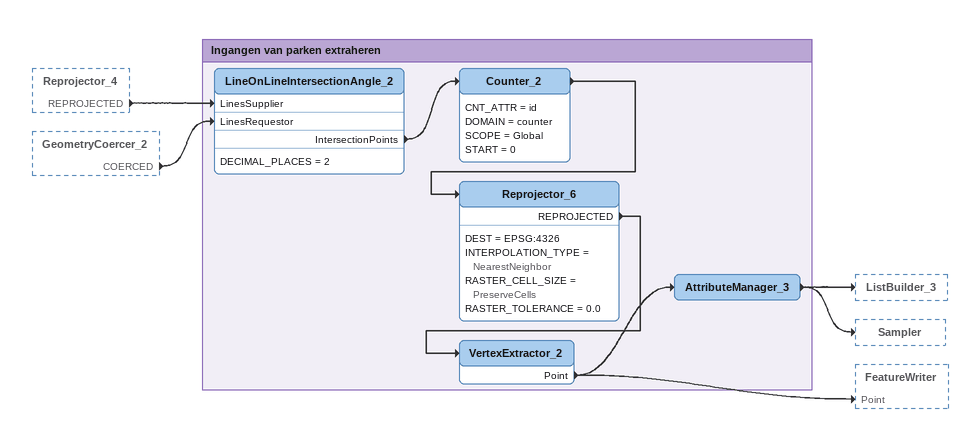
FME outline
Reprojector_4 [outside]
    REPROJECTED -> LineOnLineIntersectionAngle_2 [LinesSupplier]
GeometryCoercer_2 [outside]
    COERCED -> LineOnLineIntersectionAngle_2 [LinesRequestor]

Bookmark: Ingangen van parken extraheren
LineOnLineIntersectionAngle_2
    DECIMAL_PLACES = 2
    IntersectionPoints -> Counter_2
Counter_2
    CNT_ATTR = id
    DOMAIN = counter
    SCOPE = Global
    START = 0
    -> Reprojector_6
Reprojector_6
    DEST = EPSG:4326
    INTERPOLATION_TYPE = NearestNeighbor
    RASTER_CELL_SIZE = PreserveCells
    RASTER_TOLERANCE = 0.0
    REPROJECTED -> VertexExtractor_2
VertexExtractor_2
    Point -> AttributeManager_3
    Point -> FeatureWriter [Point]
AttributeManager_3
    -> ListBuilder_3
    -> Sampler
